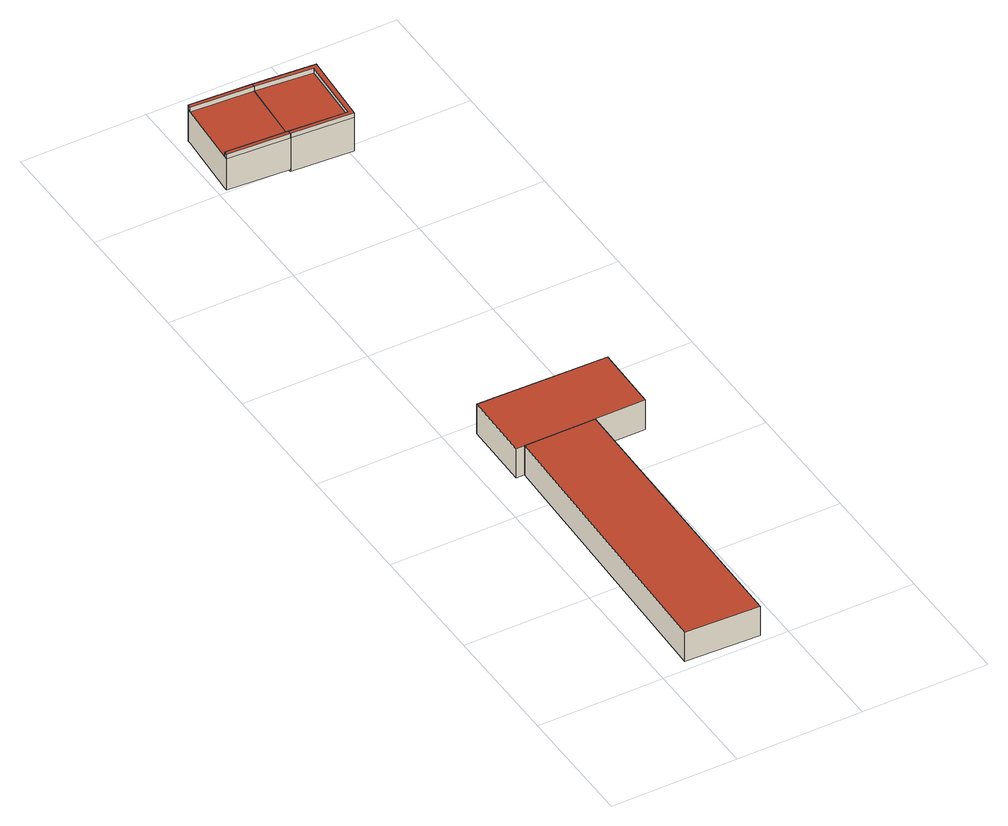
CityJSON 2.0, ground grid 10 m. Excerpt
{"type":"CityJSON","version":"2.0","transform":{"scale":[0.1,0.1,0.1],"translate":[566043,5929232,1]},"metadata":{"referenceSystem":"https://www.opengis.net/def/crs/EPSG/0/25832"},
"CityObjects":{
"building1":{"type":"Building","attributes":{"Grundfläche 2D":"130.517434","Grundhöhe NN":"1.940"},"geometry":[{"type":"Solid","lod":"3","boundaries":[[[[0,1,2,3]],[[4,5,3,2]],[[5,6,0,3]],[[6,7,1,0]],[[7,4,2,1]],[[7,6,5,4]]]],"semantics":{"surfaces":[{"type":"RoofSurface"},{"type":"WallSurface"},{"type":"GroundSurface"}],"values":[[0,1,1,1,1,2]]}}]},
"building2":{"type":"Building","attributes":{"Grundfläche 2D":"55.862165","Grundhöhe NN":"1.889"},"geometry":[{"type":"Solid","lod":"3","boundaries":[[[[8,9,10,11]],[[9,8,12,13]],[[10,9,13,14]],[[11,10,14,15]],[[8,11,15,12]],[[13,12,15,14]]]],"semantics":{"surfaces":[{"type":"RoofSurface"},{"type":"WallSurface"},{"type":"GroundSurface"}],"values":[[0,1,1,1,1,2]]}}]},
"building3":{"type":"Building","attributes":{"Grundfläche 2D":"28.667351","Grundhöhe NN":"2.363"},"children":["building3-1","building3-2"],"geometry":[{"type":"Solid","lod":"3","boundaries":[[[[16,17,18,19,20,21,22,23,24]],[[25,26,22,21,20,19,27,28]],[[23,22,26,29]],[[30,31,18,17,16,24,23,29,32]],[[19,18,31,27]],[[32,29,26,25,28,27,31,30]]]],"semantics":{"surfaces":[{"type":"RoofSurface"},{"type":"WallSurface"},{"type":"GroundSurface"}],"values":[[0,1,1,1,1,2]]}}]},
"building3-1":{"type":"BuildingInstallation","parents":["building3"],"geometry":[{"type":"MultiSurface","lod":"3","boundaries":[[[33,34,35,36,37]],[[23,24,16,35,34,33]],[[16,21,36,35]],[[21,22,37,36]],[[22,23,33,37]]],"semantics":{"surfaces":[{"type":"RoofSurface"},{"type":"WallSurface"}],"values":[0,1,1,1,1]}}]},
"building3-2":{"type":"BuildingInstallation","parents":["building3"],"geometry":[{"type":"MultiSurface","lod":"3","boundaries":[[[38,39,40,41]],[[41,40,19,20]],[[38,41,20,17]],[[39,38,17,18]],[[40,39,18,19]]],"semantics":{"surfaces":[{"type":"RoofSurface"},{"type":"WallSurface"}],"values":[0,1,1,1,1]}}]},
"building4":{"type":"Building","attributes":{"Grundfläche 2D":"28.844338","Grundhöhe NN":"2.214"},"children":["building4-1"],"geometry":[{"type":"Solid","lod":"3","boundaries":[[[[17,16,24,23,42,43,18]],[[44,45,23,24,16,17,18,46,47]],[[42,23,45,48]],[[43,42,48,49]],[[18,43,49,46]],[[45,44,47,46,49,48]]]],"semantics":{"surfaces":[{"type":"RoofSurface"},{"type":"WallSurface"},{"type":"GroundSurface"}],"values":[[0,1,1,1,1,2]]}}]},
"building4-1":{"type":"BuildingInstallation","parents":["building4"],"geometry":[{"type":"MultiSurface","lod":"3","boundaries":[[[50,51,39,38,52,53,35,34,33]],[[18,17,38,39]],[[17,54,52,38]],[[53,52,54,55]],[[55,16,35,53]],[[16,24,23,33,34,35]],[[23,42,50,33]],[[42,43,51,50]],[[43,18,39,51]]],"semantics":{"surfaces":[{"type":"RoofSurface"},{"type":"WallSurface"}],"values":[0,1,1,1,1,1,1,1,1]}}]}
},
"vertices":[
[81,6,35],[85,236,35],[29,236,35],[22,8,35],[29,236,9],[22,8,9],[81,6,9],[85,236,9],
[22,236,35],[125,236,35],[126,289,35],[23,291,35],[22,236,9],[125,236,9],[126,289,9],[23,291,9],
[53,597,42],[57,650,42],[57,653,42],[8,656,42],[8,653,42],[4,600,42],[4,597,42],[53,594,42],[53,595,42],[4,600,14],[4,597,14],[8,656,14],[8,653,14],[53,594,14],[53,597,14],[57,653,14],[53,595,14],
[53,594,46],[53,595,46],[53,597,46],[4,600,46],[4,597,46],
[57,650,46],[57,653,46],[8,656,46],[8,653,46],
[102,591,42],[106,649,42],[53,595,12],[53,594,12],[57,653,12],[53,597,12],[102,591,12],[106,649,12],
[102,591,46],[106,649,46],[102,646,46],[99,594,46],[102,646,42],[99,594,42]
]}
